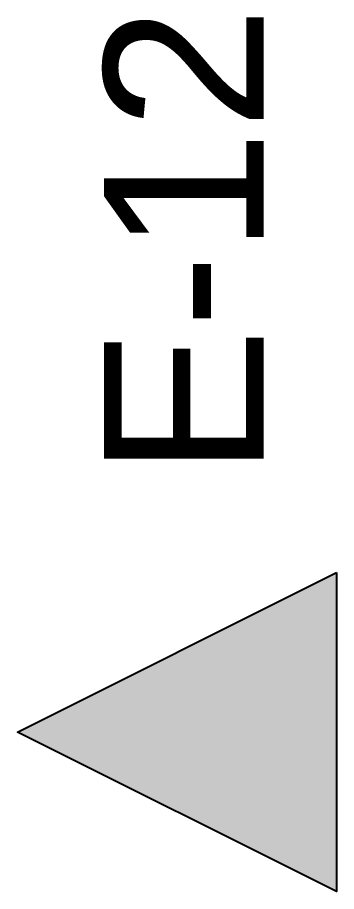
# Model space of a CAD drawing. Header units: millimetres. Extents: x 917196 to 1040943, y -9546 to 18600.
# Drawn here: x 954709 to 955309, y 4319 to 5963 of the extents above; entities that cross this region are included whole.
import ezdxf

# ---------------------------------------------------------------- set-up
doc = ezdxf.new("R2010")
doc.units = ezdxf.units.MM
doc.header["$MEASUREMENT"] = 0
doc.layers.add('Marker - Elevation', color=7, linetype='Continuous')
doc.layers.add('Marker - Elevation_Pen_No__25', color=8, linetype='Continuous', lineweight=25)
doc.styles.add('GENERATED_STYLE_1', font='arial.ttf')

# ---------------------------------------------------------------- blocks, each defined once
blk = doc.blocks.new('Elevation_1', base_point=(955309.3, 15737.1))
at = {"layer": 'Marker - Elevation_Pen_No__25', "linetype": 'Continuous', "lineweight": 25}
blk.add_hatch(color=8, dxfattribs=at).paths.add_polyline_path([(955309.3, 4919), (954709.3, 4619), (955309.3, 4319)])
at = {"layer": 'Marker - Elevation_Pen_No__25', "color": 8, "linetype": 'Continuous', "lineweight": 25, "flags": 128}
blk.add_lwpolyline([(955309.3, 4919), (955309.3, 4319), (954709.3, 4619)], close=True, dxfattribs=at)
at = {"layer": 'Marker - Elevation_Pen_No__25', "color": 8, "lineweight": 25, "insert": (955172.2, 5099), "char_height": 300, "attachment_point": 7, "rotation": 90, "style": 'GENERATED_STYLE_1'}
blk.add_mtext('\\A1;\\pt0;E-12', dxfattribs=at)

msp = doc.modelspace()

# ---------------------------------------------------------------- block references
at = {"layer": 'Marker - Elevation', "color": 253, "lineweight": 13, "true_color": 0xaaaaaa}
msp.add_blockref('Elevation_1', (955309.3, 15737.1), dxfattribs=at)

doc.saveas('drawing.dxf')
